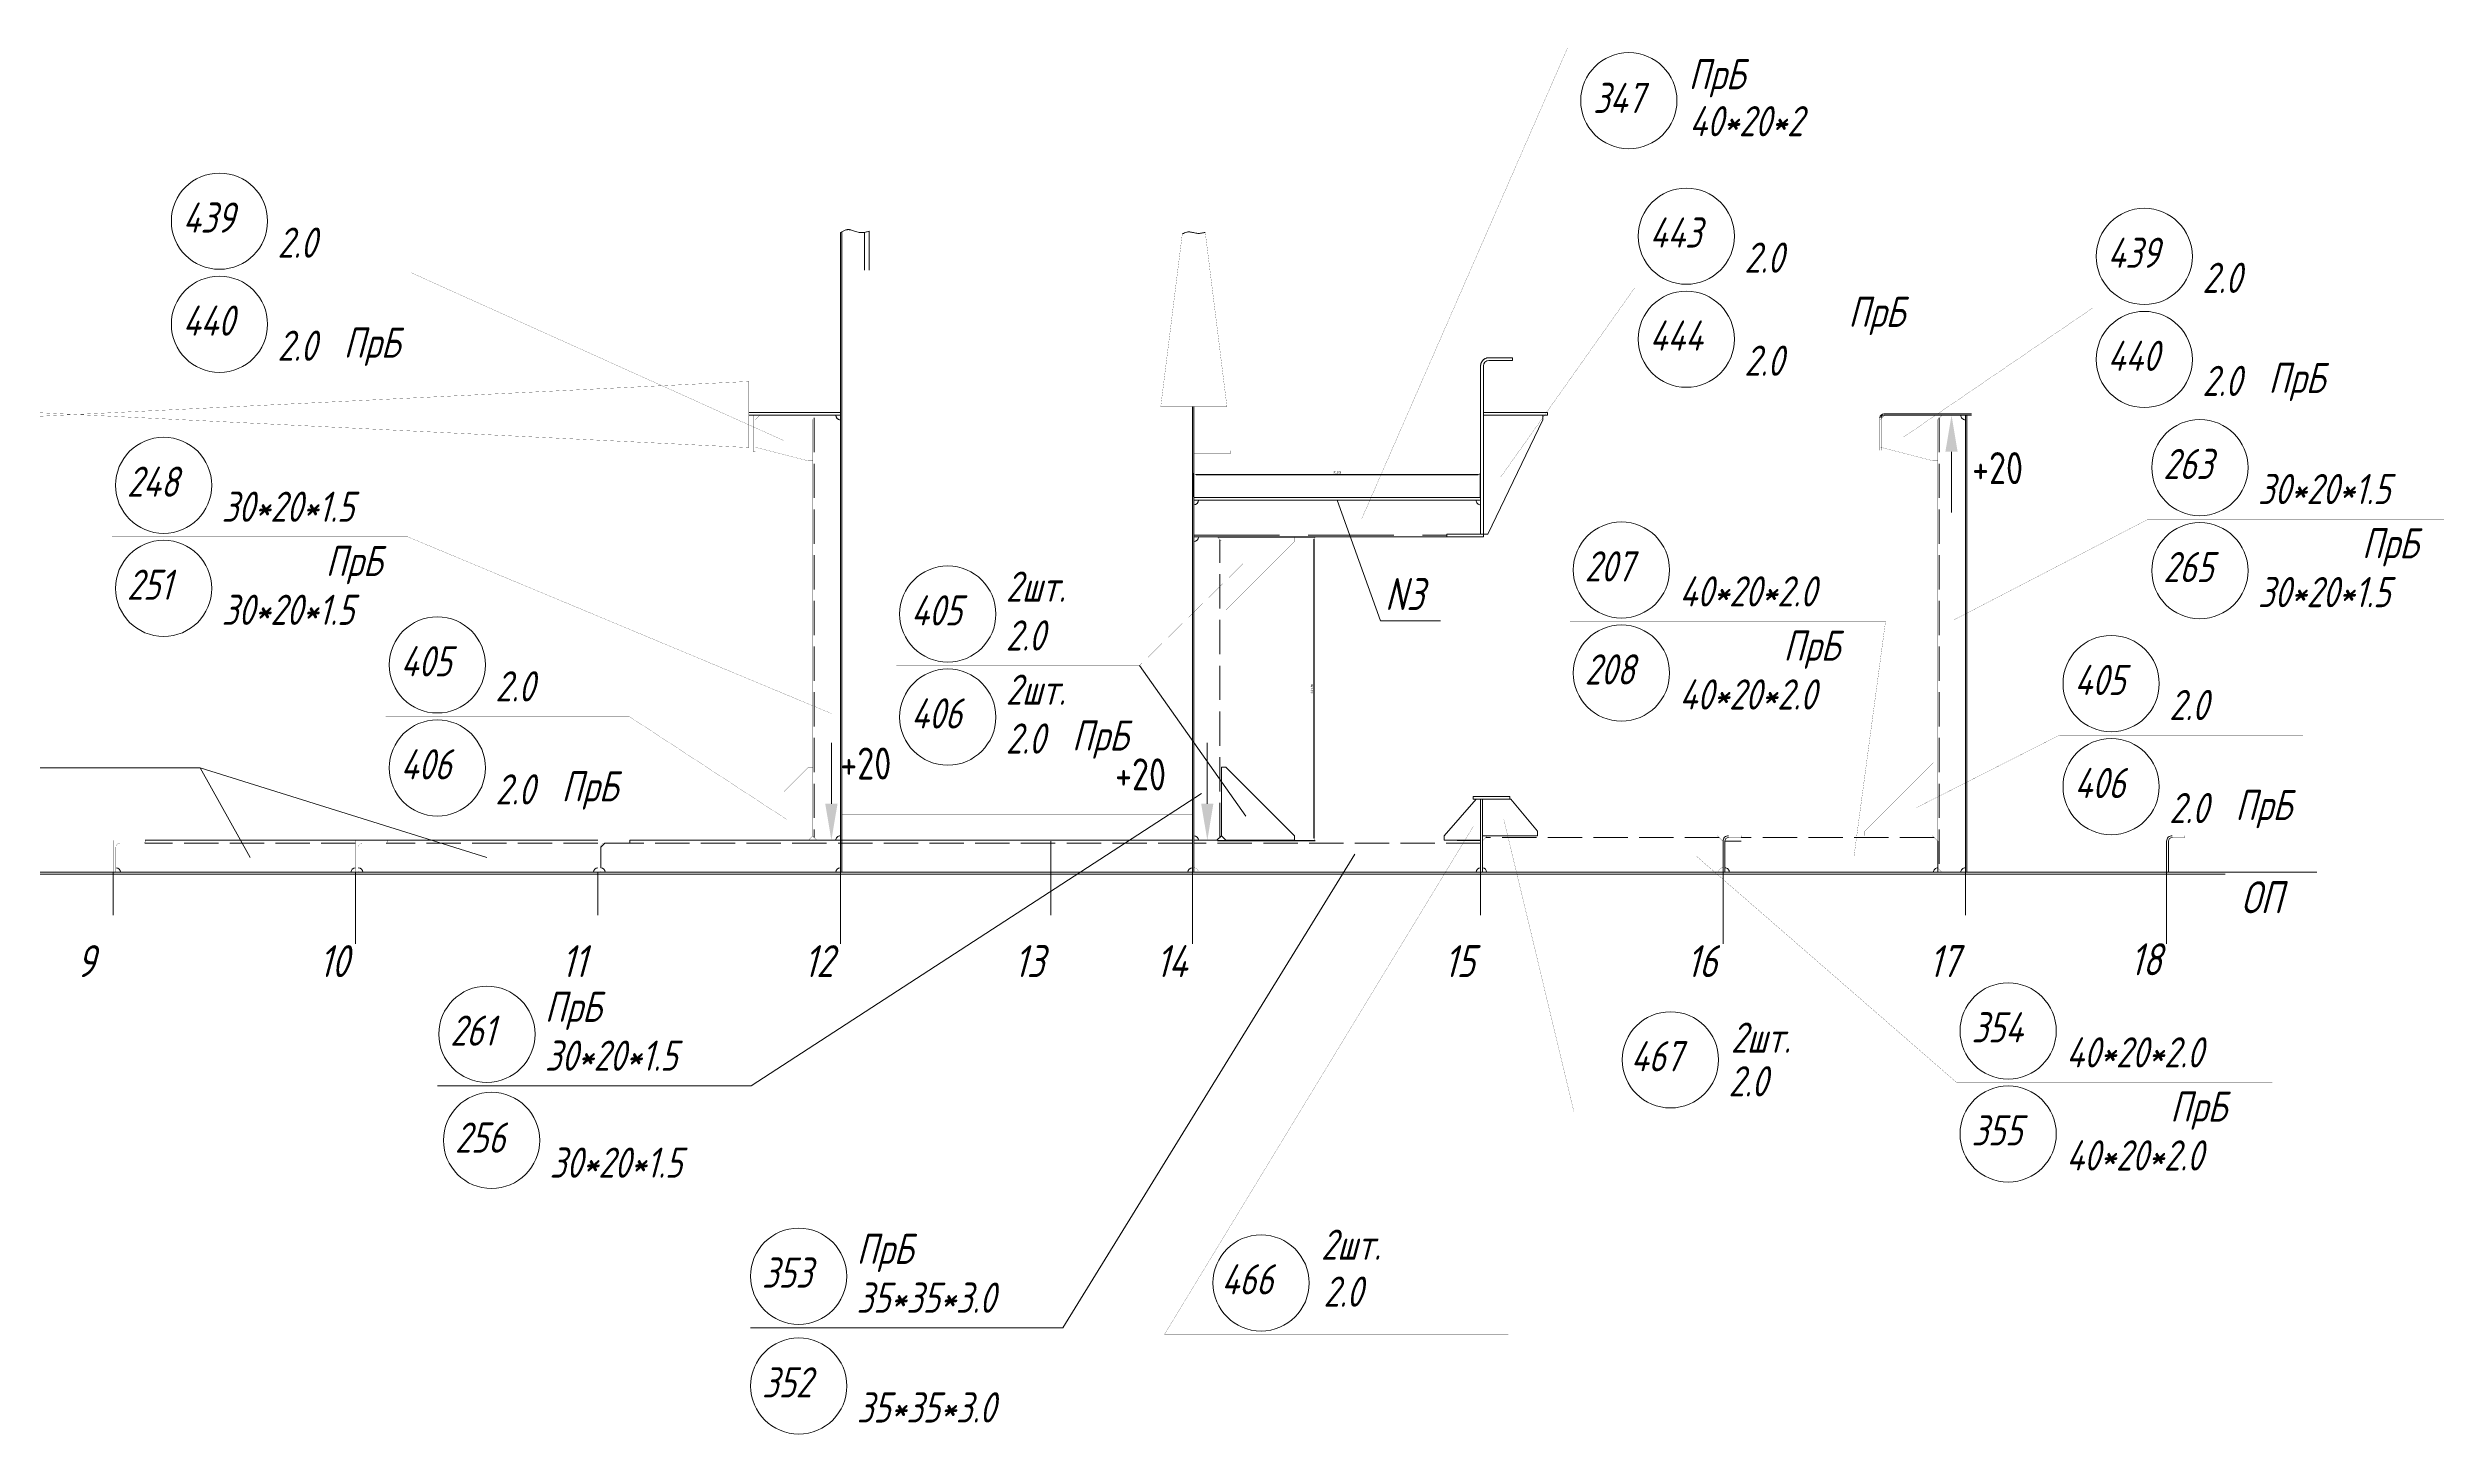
# Model space of a CAD drawing. Header units: millimetres. Extents: x 77380 to 135900, y -10260 to 17301.
# Drawn here: x 105098 to 107717, y 517 to 2033 of the extents above; entities that cross this region are included whole.
import ezdxf

# ---------------------------------------------------------------- set-up
doc = ezdxf.new("R2010")
doc.units = ezdxf.units.MM
for name, pattern in [('K5LT32768', [0]), ('K5LT32769', [50, 37.5, -12.5]), ('K5LT32770', [0]), ('K5LT32772', [0]), ('K5LT32773', [50, 37.5, -12.5]), ('K5LT32776', [0]), ('K5LT32777', [0]), ('K5LT32778', [50, 37.5, -12.5]), ('K5LT32780', [0]), ('K5LT32781', [0]), ('K5LT32790', [0]), ('K5LT32795', [125, 93.75, -31.25]), ('K5LT32796', [0]), ('K5LT32831', [0]), ('K5LT_THIN', [0])]:
    doc.linetypes.add(name, pattern=pattern)
doc.layers.add('4001', color=7, linetype='Continuous')
doc.styles.add('KDIMTEXTSTYLE', font='GOST_AU.SHX', dxfattribs={"width": 0.96, "oblique": 15, "height": 5})
doc.styles.add('KTEXTSTYLE', font='GOST_AU.SHX', dxfattribs={"width": 0.96, "height": 5})
doc.dimstyles.new('KDIMSTYLE (1.00)', dxfattribs={"dimtxt": 5, "dimasz": 1, "dimexe": 2, "dimexo": 0, "dimgap": 1, "dimtad": 1, "dimtxsty": 'KDIMTEXTSTYLE', "dimsah": 1, "dimcen": 0, "dimdle": 1, "dimadec": 0, "dimazin": 0, "dimtfac": 0.667, "dimtmove": 0, "dimatfit": 3, "dimfxl": 1, "dimtvp": 1, "dimtolj": 1, "dimtzin": 0, "dimarcsym": 0})

# ---------------------------------------------------------------- blocks, each defined once
blk = doc.blocks.new('U11')
at = {"layer": '4001', "color": 7, "linetype": 'K5LT_THIN', "lineweight": 18}
for p, q in [((106121.9, 16263.9), (106191.9, 16263.9)), ((106121.9, 16260.9), (106121.9, 16263.9)), ((106191.9, 16260.9), (106121.9, 16260.9)), ((106191.9, 16263.9), (106191.9, 16260.9))]:
    blk.add_line(p, q, dxfattribs=at)
blk = doc.blocks.new('U54')
blk.add_hatch(color=7).paths.add_polyline_path([(105402.4, 15836), (105415.8, 15836), (105409.1, 15796)])
at = {"color": 7, "linetype": 'K5LT32831', "lineweight": 9}
blk.add_line((105409.1, 15836), (105409.1, 15902.5), dxfattribs=at)
blk = doc.blocks.new('U55')
blk.add_hatch(color=7).paths.add_polyline_path([(105826.7, 15836), (105813.4, 15836), (105820.1, 15796)])
at = {"color": 7, "linetype": 'K5LT32831', "lineweight": 9}
blk.add_line((105820.1, 15836), (105820.1, 15902.5), dxfattribs=at)
blk = doc.blocks.new('U56')
blk.add_hatch(color=7).paths.add_polyline_path([(106627, 16221), (106640.4, 16221), (106633.7, 16261)])
at = {"color": 7, "linetype": 'K5LT32831', "lineweight": 9}
blk.add_line((106633.7, 16221), (106633.7, 16154.5), dxfattribs=at)
blk = doc.blocks.new('U206')
at = {"layer": '4001', "color": 7, "linetype": 'K5LT_THIN', "lineweight": 18}
for p, q in [((106081.9, 16127.9), (106081.9, 16130.9)), ((106121.9, 16130.9), (106081.9, 16130.9)), ((106081.9, 16127.9), (106121.9, 16127.9)), ((106121.9, 16130.9), (106121.9, 16127.9))]:
    blk.add_line(p, q, dxfattribs=at)
blk = doc.blocks.new('U208')
at = {"layer": '4001', "color": 7, "linetype": 'K5LT_THIN', "lineweight": 18}
for p, q in [((106120.9, 15801.1), (106120.9, 15841.1)), ((106120.9, 15841.1), (106151.9, 15841.1)), ((106180.9, 15806.1), (106151.9, 15841.1)), ((106120.9, 15801.1), (106180.9, 15801.1)), ((106180.9, 15801.1), (106180.9, 15806.1))]:
    blk.add_line(p, q, dxfattribs=at)
blk = doc.blocks.new('*D602')
at = {"color": 0, "lineweight": -2}
for p, q in [((106376.6, 1497.9), (106483.1, 1497.9)), ((106481.9, 1168.5), (106481.9, 1495.4)), ((106376.1, 1166), (106483.1, 1166))]:
    blk.add_line(p, q, dxfattribs=at)
at = {"color": 0, "lineweight": 100}
for points in [[(106481.5, 1495.4), (106482.3, 1495.4), (106481.9, 1497.9)], [(106481.5, 1168.5), (106482.3, 1168.5), (106481.9, 1166)]]:
    blk.add_solid(points, dxfattribs=at)
at = {"layer": 'Defpoints', "color": 0, "lineweight": 100}
for p in [(106375.9, 1497.9), (106481.9, 1497.9), (106375.5, 1166)]:
    blk.add_point(p, dxfattribs=at)
at = {"color": 0, "lineweight": 100, "insert": (106479.8, 1332), "char_height": 2.5, "attachment_point": 5, "rotation": 90}
blk.add_mtext('331,85', dxfattribs=at)
blk = doc.blocks.new('*D608')
at = {"color": 0, "lineweight": -2}
for p, q in [((106350.4, 1541.7), (106350.4, 1567.5)), ((106352.9, 1566.3), (106661.4, 1566.3)), ((106663.9, 1541.7), (106663.9, 1567.5))]:
    blk.add_line(p, q, dxfattribs=at)
at = {"color": 0, "lineweight": 100}
for points in [[(106352.9, 1566.7), (106352.9, 1565.9), (106350.4, 1566.3)], [(106661.4, 1566.7), (106661.4, 1565.9), (106663.9, 1566.3)]]:
    blk.add_solid(points, dxfattribs=at)
at = {"layer": 'Defpoints', "color": 0, "lineweight": 100}
for p in [(106663.9, 1566.3), (106350.4, 1541), (106663.9, 1541)]:
    blk.add_point(p, dxfattribs=at)
at = {"color": 0, "lineweight": 100, "insert": (106507.2, 1568.4), "char_height": 2.5, "attachment_point": 5}
blk.add_mtext('313,5', dxfattribs=at)

msp = doc.modelspace()

# ---------------------------------------------------------------- linework, layer by layer
at = {"color": 3, "linetype": 'K5LT32768', "lineweight": 18, "true_color": 0x00ff00}
for p, q in [((105963.929, 1131.039), (105963.929, 1830.985)), ((105965.427, 1131.039), (105965.427, 1831.772)), ((105990.427, 1789.706), (105990.427, 1831.073)), ((105995.429, 1789.706), (105995.429, 1832.213)), ((105963.929, 1634.039), (105863.929, 1634.039)), ((105963.929, 1631.039), (105863.929, 1631.039)), ((105963.929, 1631.039), (105938.428, 1631.039)), ((105963.929, 1131.039), (105963.929, 1631.039)), ((105963.929, 1517.039), (105963.929, 1631.039)), ((106348.93, 1131.039), (106348.93, 1640.565)), ((106350.428, 1131.039), (106350.428, 1640.565)), ((107200.428, 1632.539), (107104.874, 1632.539)), ((107200.428, 1631.039), (107104.874, 1631.039)), ((107193.928, 1631.039), (107168.43, 1631.039)), ((107193.928, 1131.039), (107193.928, 1631.039)), ((107193.928, 1131.039), (107193.928, 1631.039)), ((107195.429, 1131.039), (107195.429, 1631.039)), ((106663.929, 1541.04), (106350.428, 1541.04)), ((106663.929, 1538.04), (106350.428, 1538.04)), ((106350.428, 1538.039), (106350.428, 1512.539)), ((106663.929, 1538.039), (106350.428, 1538.039)), ((106663.929, 1512.539), (106663.929, 1538.039)), ((106350.428, 1508.039), (106350.428, 1166.039)), ((106375.928, 1497.891), (106350.428, 1497.891)), ((105938.428, 1166.039), (105963.929, 1166.039)), ((106193.928, 1131.038), (106193.928, 1165.038)), ((106350.428, 1166.039), (106375.928, 1166.039)), ((106638.428, 1165.943), (106663.929, 1165.943)), ((106928.928, 1131.039), (106928.928, 1165.112)), ((106930.93, 1131.039), (106930.93, 1165.112)), ((106930.93, 1165.039), (106930.93, 1131.039)), ((106948.93, 1165.039), (106930.93, 1165.039)), ((107163.929, 1131.039), (107163.929, 1165.039)), ((107413.929, 1131.039), (107413.929, 1165.112)), ((107415.928, 1131.039), (107415.928, 1165.112)), ((107478.083, 1131.039), (103588.929, 1131.039)), ((107478.083, 1129.039), (103588.929, 1129.039)), ((106930.93, 1131.039), (107163.929, 1131.039)), ((107168.43, 1131.039), (107193.928, 1131.039))]:
    msp.add_line(p, q, dxfattribs=at)
at = {"color": 7, "linetype": 'K5LT_THIN', "lineweight": 18}
for p, q in [((106663.929, 1500.891), (106663.929, 1684.891)), ((106666.929, 1684.891), (106666.929, 1500.891)), ((106698.929, 1690.891), (106672.929, 1690.891)), ((106731.929, 1625.891), (106671.929, 1500.891)), ((106731.929, 1630.891), (106731.929, 1625.891)), ((106554.377, 1406.271), (106507.178, 1538.039)), ((106626.929, 1497.891), (106350.428, 1497.891)), ((106671.929, 1500.891), (106666.929, 1500.891)), ((105264.125, 1245.187), (105318.74, 1147.289)), ((105264.125, 1245.187), (105577.567, 1147.289)), ((106658.929, 1211.038), (106623.929, 1171.037)), ((106695.929, 1214.038), (106655.929, 1214.038)), ((106655.929, 1214.038), (106655.929, 1211.038)), ((106655.929, 1211.038), (106695.929, 1211.038)), ((106663.929, 1211.038), (106658.929, 1211.038)), ((106663.929, 1211.038), (106663.929, 1131.037)), ((106663.929, 1211.038), (106663.929, 1131.037)), ((106663.929, 1206.037), (106663.929, 1166.037)), ((106665.929, 1131.038), (106665.929, 1211.038)), ((106695.929, 1214.038), (106695.929, 1211.038)), ((105203.93, 1166.039), (105698.93, 1166.039)), ((106623.929, 1166.037), (106623.929, 1171.037)), ((106623.929, 1166.037), (106663.929, 1166.037))]:
    msp.add_line(p, q, dxfattribs=at)
at = {"color": 1, "linetype": 'K5LT32773', "lineweight": 18, "true_color": 0xff0000}
for p, q in [((106672.929, 1693.891), (106698.929, 1693.891)), ((106698.929, 1693.891), (106698.929, 1690.891)), ((106378.983, 1169.537), (106378.983, 1494.837)), ((106663.929, 1163.038), (106350.428, 1163.038))]:
    msp.add_line(p, q, dxfattribs=at)
at = {"color": 3, "linetype": 'K5LT32769', "lineweight": 18, "true_color": 0x00ff00}
for p, q in [((105935.374, 1627.984), (105935.374, 1169.093)), ((107165.375, 1627.984), (107165.375, 1134.093)), ((106924.854, 1169.112), (106669.501, 1169.112)), ((107159.855, 1169.112), (106948.93, 1169.112))]:
    msp.add_line(p, q, dxfattribs=at)
at = {"color": 1, "linetype": 'K5LT32795', "lineweight": 18, "true_color": 0xff0000}
msp.add_line((106350.428, 1499.891), (106626.929, 1499.891), dxfattribs=at)
at = {"color": 7, "linetype": 'K5LT32780', "lineweight": 18}
for p, q in [((106620.095, 1406.271), (106554.377, 1406.271)), ((104575.368, 1245.187), (105264.125, 1245.187))]:
    msp.add_line(p, q, dxfattribs=at)
at = {"color": 1, "linetype": 'K5LT32772', "lineweight": 18, "true_color": 0xff0000}
for p, q in [((106291.009, 1357.181), (106407.094, 1192.567)), ((105866.399, 897.561), (106358.705, 1217.413)), ((106207.204, 632.852), (106526.441, 1150.997)), ((105523.353, 897.561), (105866.399, 897.561)), ((105865.769, 632.852), (106207.204, 632.852))]:
    msp.add_line(p, q, dxfattribs=at)
at = {"color": 2, "linetype": 'K5LT32770', "lineweight": 18, "true_color": 0xffff00}
for p, q in [((106385.487, 1246.038), (106380.485, 1246.038)), ((106380.485, 1246.038), (106380.485, 1171.038)), ((106460.487, 1171.038), (106385.487, 1246.038)), ((106380.485, 1171.038), (106375.483, 1166.039)), ((106380.485, 1171.038), (106385.487, 1166.039)), ((106385.487, 1166.039), (106460.487, 1166.039)), ((106460.487, 1166.039), (106460.487, 1171.038))]:
    msp.add_line(p, q, dxfattribs=at)
at = {"color": 8, "linetype": 'K5LT32778', "lineweight": 18, "true_color": 0x808080}
for p, q in [((105433.93, 1163.039), (105203.55, 1163.039)), ((105698.93, 1163.039), (105467.436, 1163.039)), ((106348.929, 1163.039), (105733.93, 1163.039))]:
    msp.add_line(p, q, dxfattribs=at)
at = {"color": 8, "linetype": 'K5LT32790', "lineweight": 18, "true_color": 0x808080}
for p, q in [((105701.93, 1158.539), (105706.43, 1163.039)), ((105701.93, 1136.039), (105701.93, 1158.539)), ((105706.43, 1163.039), (105733.93, 1163.039)), ((105733.93, 1163.039), (105733.93, 1166.039)), ((105733.93, 1166.039), (106348.93, 1166.039)), ((106348.93, 1166.039), (106348.929, 1136.039)), ((106343.928, 1131.039), (105706.932, 1131.039))]:
    msp.add_line(p, q, dxfattribs=at)
at = {"color": 1, "linetype": 'K5LT32781', "lineweight": 0, "true_color": 0xff0000}
for p, q in [((102863.929, 1131.038), (107578.149, 1131.038)), ((105168.929, 1131.038), (105168.929, 1084.163)), ((105433.929, 1131.038), (105433.929, 1052.913)), ((105698.929, 1131.038), (105698.929, 1084.163)), ((105963.929, 1131.038), (105963.929, 1052.913)), ((106193.929, 1131.038), (106193.929, 1084.163)), ((106348.93, 1131.039), (106348.93, 1052.914)), ((106663.929, 1131.038), (106663.929, 1084.163)), ((106928.929, 1131.038), (106928.929, 1052.913)), ((107193.929, 1131.038), (107193.929, 1084.163)), ((107413.929, 1131.038), (107413.929, 1052.913))]:
    msp.add_line(p, q, dxfattribs=at)
at = {"color": 1, "linetype": 'K5LT32772', "true_color": 0xff0000, "const_width": 0.18}
for points in [[(107136.553, 2032.684), (106758.944, 2032.684), (106533.807, 1517.376)], [(105228.776, 1786.85), (105494.783, 1786.85), (105901.877, 1603.345)], [(107150.955, 1770.474), (106832.469, 1770.474), (106685.929, 1563.391)], [(107599.157, 1748.35), (107333.151, 1748.35), (107126.312, 1607.078)], [(105868.928, 1631.039), (105868.928, 1591.039), (105870.93, 1591.039), (105870.93, 1631.039)], [(107100.373, 1628.039), (107100.373, 1592.593), (107101.874, 1592.593), (107101.874, 1628.039)], [(105167.785, 1497.969), (105491.012, 1497.969), (105954.132, 1304.724)], [(106380.485, 1171.038), (106380.485, 1493.336), (106375.928, 1497.891)], [(107717.155, 1517.326), (107393.928, 1517.326), (107181.191, 1407.014)], [(106025.002, 1357.181), (106291.009, 1357.181), (106404.305, 1468.66)], [(106761.476, 1405.35), (107106.577, 1405.35), (107072.108, 1148.327)], [(105466.993, 1301.547), (105733, 1301.547), (105904.873, 1189.116)], [(107562.89, 1281.109), (107296.883, 1281.109), (107140.743, 1201.908)], [(106694.053, 625.525), (106318.241, 625.525), (106655.929, 1181.25)], [(107141.643, 869.537), (106765.831, 869.537), (106689.345, 1188.635)], [(106934.928, 1171.112), (106948.856, 1171.112), (106948.856, 1169.112), (106934.928, 1169.112)], [(107419.929, 1171.112), (107433.857, 1171.112), (107433.857, 1169.112), (107419.929, 1169.112)], [(107529.419, 901.163), (107184.318, 901.163), (106899.958, 1148.563)]]:
    msp.add_lwpolyline(points, dxfattribs=at)
at = {"color": 7, "linetype": 'K5LT32780', "const_width": 0.18}
msp.add_lwpolyline([(106337.764, 1829.282), (106314.277, 1640.565), (106386.579, 1640.565), (106362.88, 1830.985)], dxfattribs=at)
at = {"color": 6, "linetype": 'K5LT32776', "true_color": 0xff00ff, "const_width": 0.18}
for points in [[(105965.427, 1791.974), (105990.427, 1791.974), (105990.427, 1795.382), (105965.427, 1795.382)], [(106350.428, 1589.169), (106390.427, 1589.169), (106390.427, 1592.24), (106350.428, 1592.24)]]:
    msp.add_lwpolyline(points, dxfattribs=at)
at = {"color": 7, "linetype": 'K5LT32780', "const_width": 0.18}
msp.add_lwpolyline([(105863.929, 1595.638), (105863.929, 1667.939), (104391.416, 1595.638), (104391.416, 1667.939)], close=True, dxfattribs=at)
at = {"color": 2, "linetype": 'K5LT32770', "true_color": 0xffff00, "const_width": 0.18}
for points in [[(105928.928, 1631.039), (105875.928, 1631.039), (105870.93, 1626.039), (105870.93, 1596.039), (105928.928, 1581.039), (105933.93, 1581.039), (105933.93, 1626.039), (105928.928, 1631.039)], [(107158.93, 1631.039), (107105.93, 1631.039), (107100.928, 1626.039), (107100.928, 1596.039), (107158.93, 1581.039), (107163.929, 1581.039), (107163.929, 1626.039), (107158.93, 1631.039)], [(106385.429, 1497.891), (106460.429, 1497.891), (106460.429, 1492.891), (106385.429, 1417.891), (106380.43, 1417.891), (106380.43, 1492.891), (106385.429, 1497.891)], [(105928.928, 1165.966), (105853.928, 1165.966), (105853.928, 1170.966), (105928.928, 1245.966), (105933.93, 1245.966), (105933.93, 1170.966), (105928.928, 1165.966)], [(107158.93, 1171.039), (107083.93, 1171.039), (107083.93, 1176.039), (107158.93, 1251.039), (107163.929, 1251.039), (107163.929, 1176.039), (107158.93, 1171.039)]]:
    msp.add_lwpolyline(points, dxfattribs=at)
at = {"color": 3, "linetype": 'K5LT32768', "true_color": 0x00ff00, "const_width": 0.18}
for points in [[(105938.428, 1631.039), (105933.875, 1626.484), (105933.875, 1170.593), (105938.428, 1166.039)], [(107168.43, 1631.039), (107163.874, 1626.484), (107163.874, 1135.593), (107168.43, 1131.039)], [(106348.93, 1195.849), (105964.93, 1195.849), (105964.93, 1194.264), (106348.93, 1194.264)], [(107163.929, 1165.039), (107157.856, 1171.112), (106948.93, 1171.112), (106948.93, 1165.039)]]:
    msp.add_lwpolyline(points, dxfattribs=at)
at = {"color": 8, "linetype": 'K5LT32790', "true_color": 0x808080, "const_width": 0.18}
for points in [[(105171.93, 1132.539), (105171.93, 1158.539, -0.41421356), (105176.43, 1163.039), (105202.43, 1163.039, 0.41421356), (105203.93, 1164.539), (105203.93, 1166.039), (105168.93, 1166.039), (105168.93, 1131.039), (105170.43, 1131.039, 0.41421356)], [(105436.93, 1132.539), (105436.93, 1158.539, -0.41421356), (105441.43, 1163.039), (105467.43, 1163.039, 0.41421356), (105468.93, 1164.539), (105468.93, 1166.039), (105433.93, 1166.039), (105433.93, 1131.039), (105435.43, 1131.039, 0.41421356)], [(105701.93, 1132.539), (105701.93, 1158.539, -0.41421356), (105706.43, 1163.039), (105732.43, 1163.039, 0.41421356), (105733.93, 1164.539), (105733.93, 1166.039), (105698.93, 1166.039), (105698.93, 1131.039), (105700.43, 1131.039, 0.41421356)]]:
    msp.add_lwpolyline(points, format="xyb", close=True, dxfattribs=at)
at = {"color": 1, "linetype": 'K5LT32796', "true_color": 0xff0000, "const_width": 0.18}
msp.add_lwpolyline([(106355.43, 1131.038), (106658.927, 1131.038, -0.41412632), (106663.929, 1136.039), (106663.929, 1166.038), (106350.428, 1166.038), (106350.428, 1136.039, -0.41412614)], format="xyb", close=True, dxfattribs=at)
at = {"color": 3, "linetype": 'K5LT32777', "true_color": 0x00ff00, "const_width": 0.18}
msp.add_lwpolyline([(106665.929, 1136.014, -0.38499441), (106670.429, 1131.039), (106923.926, 1131.039, -0.41412507), (106928.928, 1136.039), (106928.928, 1165.039), (106922.855, 1171.112), (106671.5, 1171.112), (106665.929, 1165.54)], format="xyb", dxfattribs=at)
at = {"color": 1, "linetype": 'K5LT32772', "lineweight": 18, "true_color": 0xff0000}
for centre in [(106825.979, 1975.044), (105285.136, 1843.21), (106888.829, 1826.834), (107389.511, 1804.71), (105285.136, 1730.49), (106888.829, 1714.114), (107389.511, 1691.99), (107450.288, 1573.685), (105224.145, 1554.329), (105224.145, 1441.609), (106817.836, 1461.71), (107450.288, 1460.966), (106081.362, 1413.542), (105523.353, 1357.907), (106817.836, 1348.991), (107353.243, 1337.469), (106081.362, 1300.821), (105523.353, 1245.187), (107353.243, 1224.749), (105577.567, 953.922), (107240.678, 957.523), (106871.442, 925.897), (107240.678, 844.803), (105582.668, 837.816), (105918.372, 689.212), (106423.852, 681.885), (105918.45, 569.165)]:
    msp.add_circle(centre, 52.603, dxfattribs=at)
at = {"color": 1, "linetype": 'K5LT32773', "lineweight": 18, "true_color": 0xff0000}
msp.add_arc((106672.929, 1684.891), 9, 90, 180, dxfattribs=at)
at = {"color": 7, "linetype": 'K5LT_THIN', "lineweight": 18}
msp.add_arc((106672.929, 1684.891), 6, 90, 180, dxfattribs=at)
at = {"color": 3, "linetype": 'K5LT32768', "lineweight": 18, "true_color": 0x00ff00}
for centre, radius, start, end in [((105963.929, 1631.038), 4.999, 179.988022, 269.997772), ((105964.014, 1630.954), 4.917, 179.020004, 269.009277), ((107104.874, 1628.037), 4.501, 89.997581, 179.985413), ((107104.874, 1628.039), 3, 90.000687, 180.002045), ((107193.928, 1631.038), 4.999, 179.988022, 269.997772), ((106350.428, 1538.04), 5.002, 269.996643, 359.982056), ((106663.929, 1538.037), 4.999, 179.988113, 269.99823), ((106350.428, 1497.893), 5.002, 269.997101, 359.982117), ((105963.929, 1166.04), 4.999, 90.002235, 180.011978), ((106350.428, 1166.037), 5.002, 0.017875, 90.002884), ((106934.928, 1165.112), 6, 90.000687, 180.002045), ((106934.928, 1165.113), 3.998, 90.00457, 180.026855), ((107419.929, 1165.112), 6, 90.000687, 180.002045), ((107419.929, 1165.111), 4.001, 89.998161, 179.989548), ((106663.929, 1131.037), 5.002, 89.999916, 179.982605), ((106930.93, 1131.04), 4.999, 359.988037, 89.997765), ((107163.929, 1131.04), 4.999, 90.002235, 180.011978), ((107193.928, 1131.04), 4.999, 90.002235, 180.011978)]:
    msp.add_arc(centre, radius, start, end, dxfattribs=at)
at = {"color": 8, "linetype": 'K5LT32790', "lineweight": 18, "true_color": 0x808080}
for centre, start, end in [((105171.93, 1131.037), 0.017875, 90.000524), ((105433.929, 1131.038), 89.999588, 179.98252), ((105436.93, 1131.037), 0.017875, 90.000524), ((105698.929, 1131.038), 89.999588, 179.98252), ((105701.93, 1131.037), 0.017875, 90.000524), ((105963.929, 1131.038), 89.999588, 179.98252), ((106348.929, 1131.037), 89.999588, 179.98252)]:
    msp.add_arc(centre, 5.002, start, end, dxfattribs=at)
at = {"color": 3, "linetype": 'K5LT32777', "lineweight": 18, "true_color": 0x00ff00}
msp.add_arc((106665.427, 1131.037), 5.002, 0.017394, 84.241323, dxfattribs=at)
at = {"color": 7, "linetype": 'K5LT32780', "lineweight": 18}
for points, knots in [([(105963.929, 1830.985), (105965.877, 1831.99), (105968.279, 1833.334), (105971.253, 1833.961), (105972.397, 1834.06), (105973.483, 1834.026), (105974.718, 1833.858), (105976.309, 1833.483), (105978.374, 1832.808), (105980.765, 1831.928), (105983.192, 1831.155), (105985.314, 1830.782), (105987.193, 1830.719), (105989.15, 1830.853), (105991.937, 1831.314), (105994.07, 1831.864), (105995.429, 1832.213)], [0, 0, 0, 0, 3.26194814, 3.93176283, 4.44829352, 4.94289358, 5.52418305, 6.2746013, 7.33812353, 8.70987304, 10.01534139, 11.06688146, 11.86057686, 12.76942618, 13.94050263, 16, 16, 16, 16]), ([(106337.764, 1829.282), (106339.333, 1830.039), (106341.299, 1831.056), (106343.773, 1831.488), (106344.914, 1831.539), (106346.204, 1831.465), (106347.935, 1831.2), (106350.081, 1830.706), (106352.472, 1830.15), (106354.724, 1829.858), (106356.837, 1829.899), (106359.512, 1830.22), (106361.539, 1830.682), (106362.88, 1830.985)], [0, 0, 0, 0, 2.67235502, 3.26043077, 3.78936568, 4.39715438, 5.21332425, 6.43591848, 7.72750781, 8.92850202, 9.85905357, 10.91860671, 13, 13, 13, 13])]:
    msp.add_open_spline(points, degree=3, knots=knots, dxfattribs=at)

# ---------------------------------------------------------------- block references
for name in ['U11', 'U56', 'U206', 'U54', 'U55', 'U208']:
    msp.add_blockref(name, (545.046, -14630.011))

# ---------------------------------------------------------------- texts
at = {"color": 7, "char_height": 2.5, "attachment_point": 1, "style": 'KTEXTSTYLE'}
for s, insert in [('\\H3.5;\\W0.965;\\Q15;\\Q15;\\H33.00;{\\c16711935;ПрБ}', (106891.384, 2020.566)), ('\\H3.5;\\W0.965;\\Q15;\\Q15;\\H33.00;{\\c255;347}', (106786.843, 1994.52)), ('\\H3.5;\\W0.965;\\Q15;\\Q15;\\H33.00;{\\c255;40*20*2}', (106892.006, 1969.123)), ('\\H3.5;\\W0.965;\\Q15;\\Q15;\\H33.00;{\\c255;439}', (105245, 1863.685)), ('\\H3.5;\\W0.965;\\Q15;\\Q15;\\H33.00;{\\c255;2.0}', (105348.541, 1836.288)), ('\\H3.5;\\W0.965;\\Q15;\\Q15;\\H33.00;{\\c255;443}', (106848.693, 1847.31)), ('\\H3.5;\\W0.965;\\Q15;\\Q15;\\H33.00;{\\c255;2.0 }', (106952.234, 1819.913)), ('\\H3.5;\\W0.965;\\Q15;\\Q15;\\H33.00;{\\c255;439}', (107349.375, 1825.185)), ('\\H3.5;\\W0.965;\\Q15;\\Q15;\\H33.00;{\\c255;2.0}', (107452.916, 1797.788)), ('\\H3.5;\\W0.965;\\Q15;\\Q15;\\H33.00;{\\c16711935;ПрБ}', (107066.048, 1760.635)), ('\\H3.5;\\W0.965;\\Q15;\\Q15;\\H33.00;{\\c255;440}', (105245, 1750.965)), ('\\H3.5;\\W0.965;\\Q15;\\Q15;\\H33.00;{\\c255;444}', (106848.693, 1734.59)), ('\\H3.5;\\W0.965;\\Q15;\\Q15;\\H33.00;{\\c255;2.0}', (105348.541, 1723.568)), ('\\H3.5;\\W0.965;\\Q15;\\Q15;\\H33.00;{\\c16711935;ПрБ}', (105420.962, 1726.868)), ('\\H3.5;\\W0.965;\\Q15;\\Q15;\\H33.00;{\\c255;2.0 }', (106952.234, 1707.192)), ('\\H3.5;\\W0.965;\\Q15;\\Q15;\\H33.00;{\\c255;440}', (107349.375, 1712.465)), ('\\H3.5;\\W0.965;\\Q15;\\Q15;\\H33.00;{\\c255;2.0}', (107452.916, 1685.068)), ('\\H3.5;\\W0.965;\\Q15;\\Q15;\\H33.00;{\\c16711935;ПрБ}', (107525.337, 1688.368)), ('\\H3.5;\\W0.965;\\Q15;\\Q15;\\H33.00;{\\c255;248}', (105184.009, 1574.805)), ('\\H3.5;\\W0.965;\\Q15;\\Q0;\\H35.00;+20', (107201.224, 1590.648)), ('\\H3.5;\\W0.965;\\Q15;\\Q15;\\H33.00;{\\c255;263}', (107410.152, 1594.161)), ('\\H3.5;\\W0.965;\\Q15;\\Q15;\\H33.00;{\\c255;30*20*1.5}', (105287.55, 1547.408)), ('\\H3.5;\\W0.965;\\Q15;\\Q15;\\H33.00;{\\c255;30*20*1.5}', (107513.693, 1566.764)), ('\\H3.5;\\W0.965;\\Q15;\\Q15;\\H33.00;{\\c16711935;ПрБ}', (107627.508, 1507.487)), ('\\H3.5;\\W0.965;\\Q15;\\Q15;\\H33.00;{\\c16711935;ПрБ}', (105401.365, 1488.131)), ('\\H3.5;\\W0.965;\\Q15;\\Q15;\\H33.00;{\\c255;207}', (106777.7, 1482.186)), ('\\H3.5;\\W0.965;\\Q15;\\Q15;\\H33.00;{\\c255;265}', (107410.152, 1481.441)), ('\\H3.5;\\W0.965;\\Q15;\\Q15;\\H33.00;{\\c255;251}', (105184.009, 1462.085)), ('\\H3.5;\\W0.965;\\Q15;\\Q15;\\H33.00;2шт.', (106144.768, 1460.063)), ('\\H3.5;\\W0.965;\\Q15;\\Q15;\\H35.00;N3', (106559.386, 1452.839)), ('\\H3.5;\\W0.965;\\Q15;\\Q15;\\H33.00;{\\c255;40*20*2.0}', (106881.241, 1454.789)), ('\\H3.5;\\W0.965;\\Q15;\\Q15;\\H33.00;{\\c255;30*20*1.5}', (107513.693, 1454.044)), ('\\H3.5;\\W0.965;\\Q15;\\Q15;\\H33.00;{\\c255;30*20*1.5}', (105287.55, 1434.688)), ('\\H3.5;\\W0.965;\\Q15;\\Q15;\\H33.00;{\\c255;405}', (106041.227, 1434.017)), ('\\H3.5;\\W0.965;\\Q15;\\Q15;\\H33.00;{\\c255;2.0}', (106144.767, 1406.62)), ('\\H3.5;\\W0.965;\\Q15;\\Q15;\\H33.00;{\\c16711935;ПрБ}', (106995.055, 1395.512)), ('\\H3.5;\\W0.965;\\Q15;\\Q15;\\H33.00;{\\c255;405}', (105483.217, 1378.383)), ('\\H3.5;\\W0.965;\\Q15;\\Q15;\\H33.00;{\\c255;208}', (106777.7, 1369.466)), ('\\H3.5;\\W0.965;\\Q15;\\Q15;\\H33.00;{\\c255;2.0}', (105586.758, 1350.986)), ('\\H3.5;\\W0.965;\\Q15;\\Q15;\\H33.00;2шт.', (106144.768, 1347.342)), ('\\H3.5;\\W0.965;\\Q15;\\Q15;\\H33.00;{\\c255;40*20*2.0}', (106881.241, 1342.069)), ('\\H3.5;\\W0.965;\\Q15;\\Q15;\\H33.00;{\\c255;405}', (107313.107, 1357.945)), ('\\H3.5;\\W0.965;\\Q15;\\Q15;\\H33.00;{\\c255;406}', (106041.227, 1321.297)), ('\\H3.5;\\W0.965;\\Q15;\\Q15;\\H33.00;{\\c255;2.0}', (107416.648, 1330.547)), ('\\H3.5;\\W0.965;\\Q15;\\Q15;\\H33.00;{\\c255;2.0}', (106144.767, 1293.899)), ('\\H3.5;\\W0.965;\\Q15;\\Q15;\\H33.00;{\\c16711935;ПрБ}', (106217.189, 1297.2)), ('\\H3.5;\\W0.965;\\Q15;\\Q15;\\H33.00;{\\c255;406}', (105483.217, 1265.663)), ('\\H3.5;\\W0.965;\\Q15;\\Q0;\\H35.00;+20', (105963.903, 1267.538)), ('\\H3.5;\\W0.965;\\Q15;\\Q15;\\H33.00;{\\c255;2.0}', (105586.758, 1238.265)), ('\\H3.5;\\W0.965;\\Q15;\\Q15;\\H33.00;{\\c16711935;ПрБ}', (105659.179, 1241.566)), ('\\H3.5;\\W0.965;\\Q15;\\Q0;\\H35.00;+20', (106264.27, 1255.635)), ('\\H3.5;\\W0.965;\\Q15;\\Q15;\\H33.00;{\\c255;406}', (107313.107, 1245.224)), ('\\H3.5;\\W0.965;\\Q15;\\Q15;\\H33.00;{\\c255;2.0}', (107416.648, 1217.827)), ('\\H3.5;\\W0.965;\\Q15;\\Q15;\\H33.00;{\\c16711935;ПрБ}', (107489.069, 1221.127)), ('\\H3.5;\\W0.965;\\Q15;\\Q15;\\H35.00;ОП', (107495.147, 1121.224)), ('\\H3.5;\\W0.965;\\Q15;\\Q15;\\H33.00;{\\c16711935;ПрБ}', (105640.972, 1000.443)), ('\\H3.5;\\W0.965;\\Q15;\\Q15;\\H33.00;{\\c255;261}', (105537.431, 974.397)), ('\\H3.5;\\W0.965;\\Q15;\\Q15;\\H33.00;{\\c255;354}', (107200.542, 977.998)), ('\\H3.5;\\W0.965;\\Q15;\\Q15;\\H33.00;{\\c255;30*20*1.5}', (105640.972, 947)), ('\\H3.5;\\W0.965;\\Q15;\\Q15;\\H33.00;{\\c255;467}', (106828.11, 946.373)), ('\\H3.5;\\W0.965;\\Q15;\\Q15;\\H33.00;2шт.', (106937.454, 966.743)), ('\\H3.5;\\W0.965;\\Q15;\\Q15;\\H33.00;{\\c255;40*20*2.0}', (107304.083, 950.601)), ('\\H3.5;\\W0.965;\\Q15;\\Q15;\\H33.00;{\\c255;2.0}', (106934.847, 918.976)), ('\\H3.5;\\W0.965;\\Q15;\\Q15;\\H33.00;{\\c16711935;ПрБ}', (107417.898, 891.324)), ('\\H3.5;\\W0.965;\\Q15;\\Q15;\\H33.00;{\\c255;355}', (107200.542, 865.278)), ('\\H3.5;\\W0.965;\\Q15;\\Q15;\\H33.00;{\\c255;256}', (105542.61, 857.396)), ('\\H3.5;\\W0.965;\\Q15;\\Q15;\\H33.00;{\\c255;30*20*1.5}', (105646.151, 830)), ('\\H3.5;\\W0.965;\\Q15;\\Q15;\\H33.00;{\\c255;40*20*2.0}', (107304.083, 837.882)), ('\\H3.5;\\W0.965;\\Q15;\\Q15;\\H33.00;{\\c16711935;ПрБ}', (105981.777, 735.733)), ('\\H3.5;\\W0.965;\\Q15;\\Q15;\\H33.00;2шт.', (106489.454, 740.279)), ('\\H3.5;\\W0.965;\\Q15;\\Q15;\\H33.00;{\\c255;353}', (105878.236, 709.687)), ('\\H3.5;\\W0.965;\\Q15;\\Q15;\\H33.00;{\\c255;35*35*3.0}', (105981.777, 682.291)), ('\\H3.5;\\W0.965;\\Q15;\\Q15;\\H33.00;{\\c255;466}', (106380.519, 702.361)), ('\\H3.5;\\W0.965;\\Q15;\\Q15;\\H33.00;{\\c255;2.0}', (106492.059, 688.941)), ('\\H3.5;\\W0.965;\\Q15;\\Q15;\\H33.00;{\\c255;352}', (105878.314, 589.641)), ('\\H3.5;\\W0.965;\\Q15;\\Q15;\\H33.00;{\\c255;35*35*3.0}', (105981.855, 562.244))]:
    msp.add_mtext(s, dxfattribs=dict(at, insert=insert))
at = {"color": 7, "char_height": 2.5, "attachment_point": 1, "rotation": 359.999999, "style": 'KTEXTSTYLE'}
for s, insert in [('\\H3.5;\\W0.965;\\Q15;\\Q15;\\H35.00;{\\c255;9}', (105129.033, 1051.403)), ('\\H3.5;\\W0.965;\\Q15;\\Q15;\\H35.00;{\\c255;10}', (105394.033, 1051.403)), ('\\H3.5;\\W0.965;\\Q15;\\Q15;\\H35.00;{\\c255;11}', (105659.033, 1051.403)), ('\\H3.5;\\W0.965;\\Q15;\\Q15;\\H35.00;{\\c255;12}', (105924.033, 1051.403)), ('\\H3.5;\\W0.965;\\Q15;\\Q15;\\H35.00;{\\c255;13}', (106154.034, 1051.403)), ('\\H3.5;\\W0.965;\\Q15;\\Q15;\\H35.00;{\\c255;14}', (106309.034, 1051.402)), ('\\H3.5;\\W0.965;\\Q15;\\Q15;\\H35.00;{\\c255;15}', (106624.033, 1051.403)), ('\\H3.5;\\W0.965;\\Q15;\\Q15;\\H35.00;{\\c255;16}', (106889.033, 1051.403)), ('\\H3.5;\\W0.965;\\Q15;\\Q15;\\H35.00;{\\c255;17}', (107154.033, 1051.403)), ('\\H3.5;\\W0.965;\\Q15;\\Q15;\\H35.00;{\\c255;18}', (107374.033, 1053.402))]:
    msp.add_mtext(s, dxfattribs=dict(at, insert=insert))

# ---------------------------------------------------------------- dimensions: what is measured, and where the dimension line sits
at = {"color": 2, "lineweight": 100}
dim = msp.add_linear_dim(base=(106663.929, 1566.289), p1=(106350.428, 1541.04), p2=(106663.929, 1541.04), dimstyle='KDIMSTYLE (1.00)', override={"dimtxt": 2.5, "dimasz": 2.5, "dimexe": 1.25, "dimexo": 0.625, "dimgap": 0.625, "dimlunit": 6, "dimtxsty": 'Standard', "dimsah": 0, "dimcen": 2.5, "dimdle": 0, "dimtfac": 1, "dimtvp": 0, "dimtolj": 0, "dimtzin": 8}, dxfattribs=at)
dim.commit()
dim.dimension.update_dxf_attribs({"geometry": '*D608', "text_midpoint": (106507.178, 1568.372)})
dim = msp.add_linear_dim(base=(106481.894, 1497.891), p1=(106375.483, 1166.038), p2=(106375.928, 1497.891), angle=90, dimstyle='KDIMSTYLE (1.00)', override={"dimtxt": 2.5, "dimasz": 2.5, "dimexe": 1.25, "dimexo": 0.625, "dimgap": 0.625, "dimlunit": 6, "dimtxsty": 'Standard', "dimsah": 0, "dimcen": 2.5, "dimdle": 0, "dimtfac": 1, "dimtvp": 0, "dimtolj": 0, "dimtzin": 8}, dxfattribs=at)
dim.commit()
dim.dimension.update_dxf_attribs({"geometry": '*D602', "text_midpoint": (106479.81, 1331.965)})

doc.saveas('drawing.dxf')
